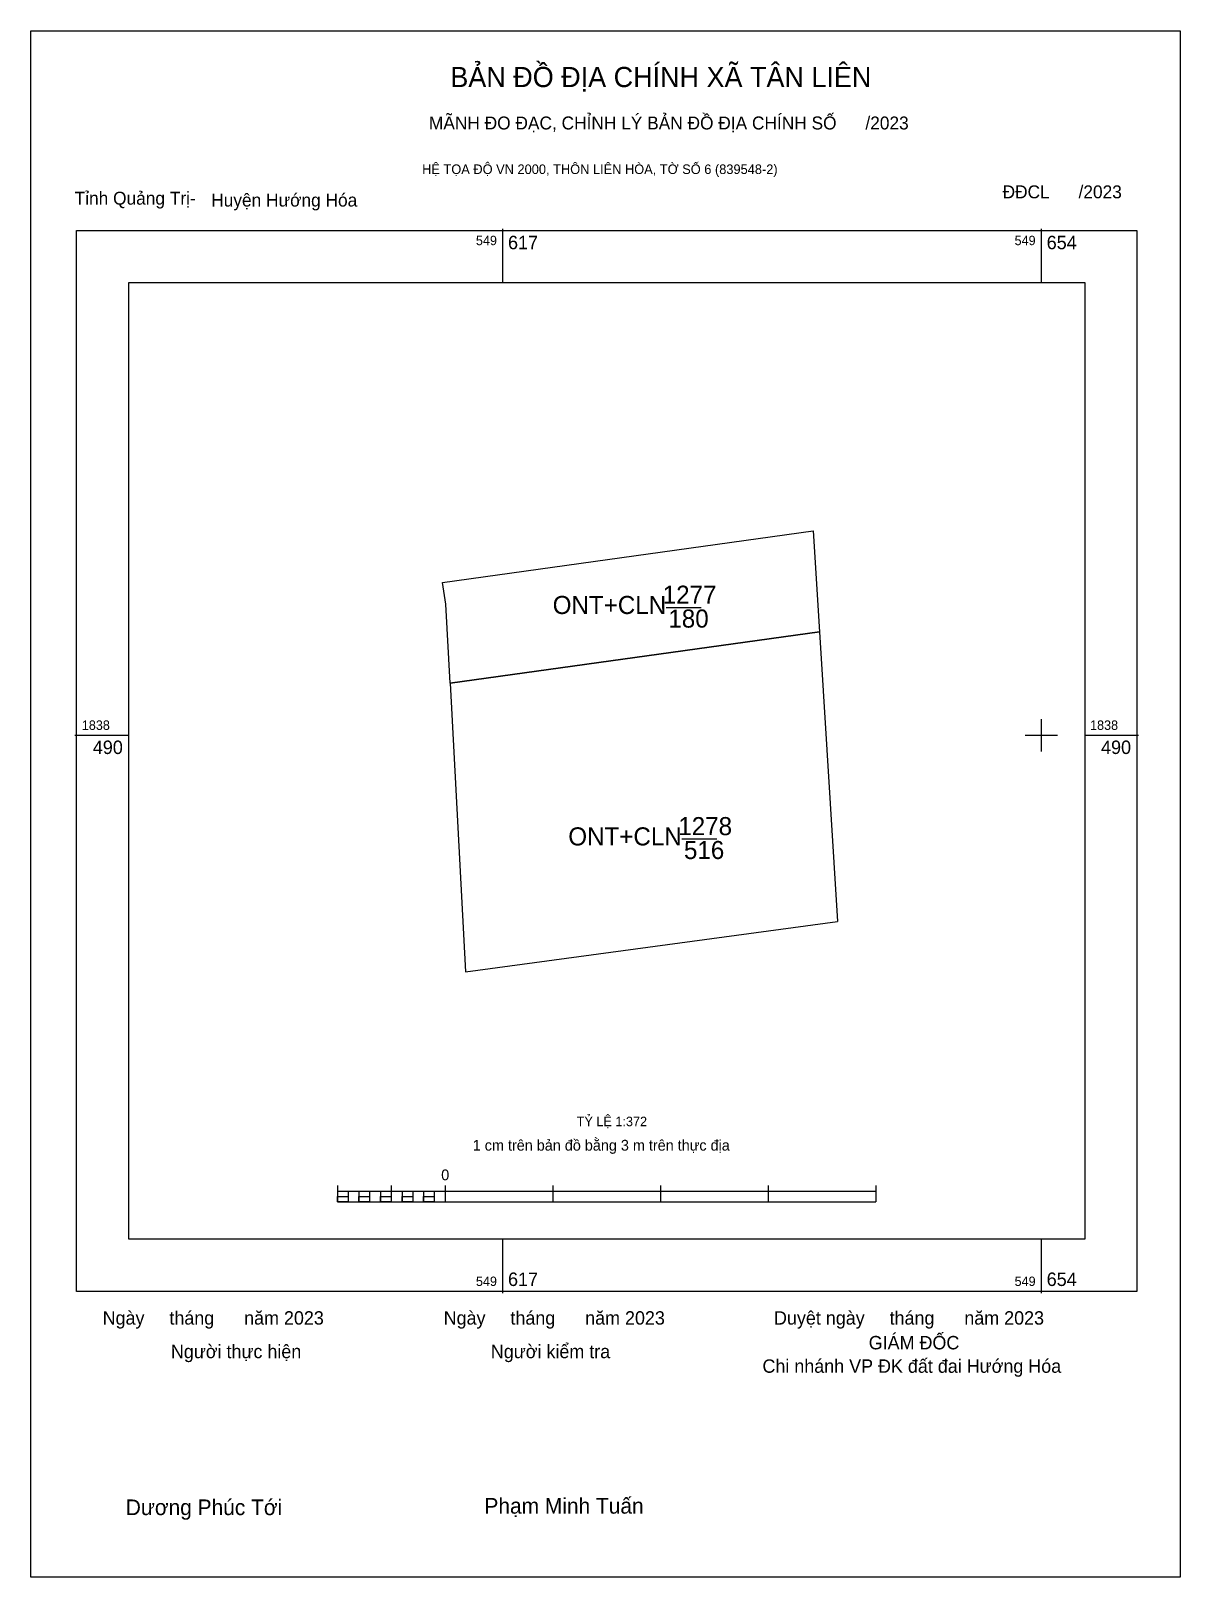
# Model space of a CAD drawing. Extents: x 549585 to 549664, y 1838427 to 1838534.
import ezdxf

# ---------------------------------------------------------------- set-up
doc = ezdxf.new("R2010")
doc.units = 0
for name, color, linetype in [('Level 1', 7, 'Continuous'), ('Level 10', 7, 'Continuous'), ('Level 15', 7, 'Continuous'), ('Level 6', 7, 'Continuous'), ('Level 62', 7, 'Continuous'), ('Level 63', 7, 'Continuous'), ('Level 9', 7, 'Continuous')]:
    doc.layers.add(name, color=color, linetype=linetype)

msp = doc.modelspace()

# ---------------------------------------------------------------- linework, layer by layer
at = {"layer": 'Level 10'}
for p, q in [((549613.2, 1838495.75), (549638.85, 1838499.31)), ((549613.74, 1838488.77), (549639.28, 1838492.32)), ((549639.28, 1838492.32), (549640.52, 1838472.29)), ((549613.74, 1838488.77), (549614.81, 1838468.81)), ((549614.81, 1838468.81), (549640.52, 1838472.29))]:
    msp.add_line(p, q, dxfattribs=at)
msp.add_lwpolyline([(549613.45, 1838494.23), (549613.2, 1838495.75), (549638.85, 1838499.31), (549639.28, 1838492.32), (549613.74, 1838488.77)], close=True, dxfattribs=at)
msp.add_lwpolyline([(549613.45, 1838494.23), (549613.2, 1838495.75), (549638.85, 1838499.31), (549639.28, 1838492.32), (549613.74, 1838488.77)], close=True, dxfattribs=at)
at = {"layer": 'Level 15'}
msp.add_lwpolyline([(549584.74, 1838533.87), (549664.23, 1838533.87), (549664.23, 1838426.98), (549584.74, 1838426.98)], close=True, dxfattribs=at)
at = {"layer": 'Level 62'}
msp.add_lwpolyline([(549591.5, 1838516.47), (549657.63, 1838516.47), (549657.63, 1838450.34), (549591.5, 1838450.34)], close=True, dxfattribs=at)
at = {"layer": 'Level 63'}
for p, q in [((549617.37, 1838520.2), (549617.37, 1838516.47)), ((549654.63, 1838520.2), (549654.63, 1838516.47)), ((549628.69, 1838494.02), (549631.11, 1838494.02)), ((549654.63, 1838486.3), (549654.63, 1838484.06)), ((549587.77, 1838485.18), (549591.5, 1838485.18)), ((549653.51, 1838485.18), (549655.75, 1838485.18)), ((549657.63, 1838485.18), (549661.36, 1838485.18)), ((549629.77, 1838478.02), (549632.19, 1838478.02)), ((549605.94, 1838454.04), (549605.94, 1838452.92)), ((549605.94, 1838453.66), (549643.19, 1838453.66)), ((549606.68, 1838453.66), (549606.68, 1838452.92)), ((549607.43, 1838453.66), (549607.43, 1838452.92)), ((549608.17, 1838453.66), (549608.17, 1838452.92)), ((549608.92, 1838453.66), (549608.92, 1838452.92)), ((549609.66, 1838454.04), (549609.66, 1838452.92)), ((549609.66, 1838453.66), (549609.66, 1838452.92)), ((549610.41, 1838453.66), (549610.41, 1838452.92)), ((549611.15, 1838453.66), (549611.15, 1838452.92)), ((549611.9, 1838453.66), (549611.9, 1838452.92)), ((549612.64, 1838453.66), (549612.64, 1838452.92)), ((549613.39, 1838454.04), (549613.39, 1838452.92)), ((549613.39, 1838453.66), (549613.39, 1838452.92)), ((549620.84, 1838454.04), (549620.84, 1838452.92)), ((549628.29, 1838454.04), (549628.29, 1838452.92)), ((549635.74, 1838454.04), (549635.74, 1838452.92)), ((549643.19, 1838454.04), (549643.19, 1838452.92)), ((549605.94, 1838452.92), (549643.19, 1838452.92)), ((549617.37, 1838450.34), (549617.37, 1838446.61)), ((549654.63, 1838450.34), (549654.63, 1838446.61))]:
    msp.add_line(p, q, dxfattribs=at)
for points in [[(549587.89, 1838520.08), (549661.24, 1838520.08), (549661.24, 1838446.73), (549587.89, 1838446.73)], [(549605.94, 1838453.29), (549606.68, 1838453.29), (549606.68, 1838452.92), (549605.94, 1838452.92)], [(549605.94, 1838453.29), (549606.68, 1838453.29), (549606.68, 1838452.92), (549605.94, 1838452.92)], [(549607.43, 1838453.29), (549608.17, 1838453.29), (549608.17, 1838452.92), (549607.43, 1838452.92)], [(549608.92, 1838453.29), (549609.66, 1838453.29), (549609.66, 1838452.92), (549608.92, 1838452.92)], [(549610.41, 1838453.29), (549611.15, 1838453.29), (549611.15, 1838452.92), (549610.41, 1838452.92)], [(549611.9, 1838453.29), (549612.64, 1838453.29), (549612.64, 1838452.92), (549611.9, 1838452.92)]]:
    msp.add_lwpolyline(points, close=True, dxfattribs=at)

# ---------------------------------------------------------------- texts
at = {"layer": 'Level 1'}
for s, p in [('1277', (549628.44, 1838494.27)), ('ONT+CLN', (549620.83, 1838493.56)), ('180', (549628.83, 1838492.62)), ('1278', (549629.52, 1838478.27)), ('ONT+CLN', (549621.91, 1838477.56)), ('516', (549629.91, 1838476.62))]:
    msp.add_text(s, height=1.25, dxfattribs=at).set_placement(p)
at = {"layer": 'Level 6'}
msp.add_text('TỶ LỆ 1:372', height=0.655, dxfattribs=at).set_placement((549622.49, 1838458.15))
at = {"layer": 'Level 63'}
for s, height, p in [('BẢN ĐỒ ĐỊA CHÍNH XÃ TÂN LIÊN', 1.3948, (549613.75, 1838529.99)), ('MÃNH ĐO ĐẠC, CHỈNH LÝ BẢN ĐỒ ĐỊA CHÍNH SỐ      /2023', 0.895, (549612.27, 1838527.06)), ('HỆ TỌA ĐỘ VN 2000, THÔN LIÊN HÒA, TỜ SỐ 6 (839548-2)', 0.6625, (549611.8, 1838523.98)), ('549', 0.652, (549615.52, 1838519.06)), ('617', 0.931, (549617.74, 1838518.78)), ('549', 0.652, (549652.78, 1838519.06)), ('654', 0.931, (549655, 1838518.78)), ('1838', 0.652, (549588.26, 1838485.55)), ('1838', 0.652, (549658, 1838485.55)), ('490', 0.931, (549589.02, 1838483.88)), ('490', 0.931, (549658.76, 1838483.88)), ('1 cm trên bản đồ bằng 3 m trên thực địa', 0.7451, (549615.3, 1838456.46)), ('0', 0.745, (549613.12, 1838454.41)), ('549', 0.652, (549615.52, 1838447.1)), ('617', 0.931, (549617.74, 1838447.1)), ('549', 0.652, (549652.78, 1838447.1)), ('654', 0.931, (549655, 1838447.1)), ('Ngày     tháng      năm 2023', 0.9271, (549589.7, 1838444.43)), ('Ngày     tháng      năm 2023', 0.9271, (549613.29, 1838444.43)), ('Duyệt ngày     tháng      năm 2023', 0.9271, (549636.14, 1838444.43)), ('GIÁM ĐỐC', 0.927, (549642.69, 1838442.72)), ('Người thực hiện', 0.9271, (549594.42, 1838442.11)), ('Người kiểm tra', 0.9271, (549616.55, 1838442.11)), ('Chi nhánh VP ĐK đất đai Hướng Hóa', 0.9271, (549635.34, 1838441.1)), ('Dương Phúc Tới', 1.0813, (549591.3, 1838431.26)), ('Phạm Minh Tuấn', 1.0813, (549616.11, 1838431.36))]:
    msp.add_text(s, height=height, dxfattribs=at).set_placement(p)
at = {"layer": 'Level 9'}
for s, p in [('ĐĐCL      /2023', (549651.95, 1838522.3)), ('Tỉnh Quảng Trị-', (549587.76, 1838521.86)), ('Huyện Hướng Hóa', (549597.21, 1838521.73))]:
    msp.add_text(s, height=0.895, dxfattribs=at).set_placement(p)

doc.saveas('drawing.dxf')
